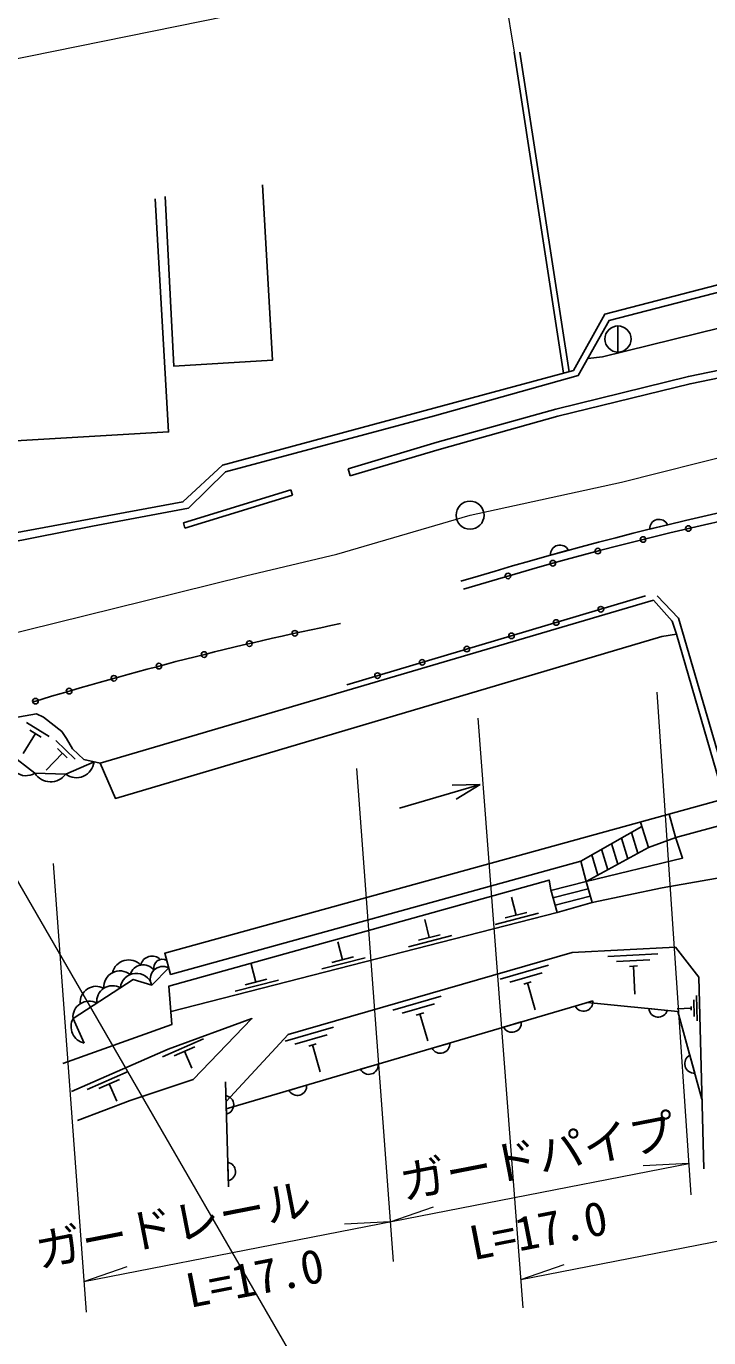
# Model space of a CAD drawing. Units: millimetres, scale not verified. Extents: x 40000 to 680000, y 20000 to 380000.
# Drawn here: x 145868 to 182470, y 250363 to 320747 of the extents above; entities that cross this region are included whole.
import ezdxf
from ezdxf.enums import TextEntityAlignment as Align

# ---------------------------------------------------------------- set-up
doc = ezdxf.new("R2010")
doc.units = ezdxf.units.MM
doc.header["$LTSCALE"] = 1000
doc.linetypes.add('CHAIN', pattern=[18.5, 12, -1.5, 3.5, -1.5])
for name, color, linetype, lineweight in [('M-BGD', 7, 'Continuous', 25), ('M-BMK', 2, 'CHAIN', 13), ('M-BMK-SRVR', 3, 'Continuous', 25), ('M-STR-HTXT', 7, 'Continuous', 13)]:
    doc.layers.add(name, color=color, linetype=linetype, lineweight=lineweight)
doc.styles.add('ＭＳ ゴシック', font='')
doc.styles.get('ＭＳ ゴシック').set_extended_font_data('MS Gothic')

msp = doc.modelspace()

# ---------------------------------------------------------------- linework, layer by layer
at = {"layer": 'M-BGD'}
for p, q in [((172034, 319347), (174688, 302124)), ((172344, 319359), (174988, 302205)), ((177602, 304660), (177602, 303260)), ((163239, 296612), (163125, 296995)), ((154293, 294104), (160052, 295865)), ((160052, 295865), (160140, 295578)), ((154381, 293818), (160140, 295578)), ((154381, 293818), (154293, 294104)), ((179303, 293755), (180265, 293990)), ((173983, 292361), (174938, 292623)), ((163061, 285409), (179083, 290170)), ((147105, 282629), (145875, 283378)), ((146667, 282602), (146052, 282977)), ((146360, 282790), (145709, 281722)), ((148497, 281409), (147460, 282409)), ((147805, 281729), (146937, 280829)), ((148064, 281479), (147546, 281979)), ((165891, 278781), (170209, 280050)), ((170209, 280050), (168709, 280014)), ((170209, 280050), (168928, 279269)), ((178331, 277485), (178673, 276364)), ((177261, 276881), (177598, 275775)), ((177796, 277183), (178135, 276069)), ((176191, 276276), (176523, 275187)), ((176726, 276578), (177060, 275481)), ((174008, 274363), (175899, 274846)), ((175899, 274846), (176211, 273728)), ((172133, 273040), (171883, 274009)), ((174114, 273980), (176006, 274463)), ((174228, 273572), (176119, 274055)), ((153638, 267868), (174333, 273193)), ((171020, 272547), (173345, 273146)), ((171552, 272891), (172714, 273190)), ((167484, 271844), (167235, 272812)), ((166372, 271351), (168696, 271949)), ((166903, 271694), (168065, 271994)), ((162835, 270648), (162586, 271616)), ((158187, 269452), (157938, 270420)), ((161723, 270155), (164047, 270753)), ((162254, 270498), (163417, 270797)), ((173877, 270354), (171283, 269605)), ((179748, 270974), (177052, 270832)), ((179314, 270651), (177517, 270556)), ((178641, 270315), (178222, 270293)), ((178431, 270304), (178510, 268806)), ((157606, 269302), (158768, 269601)), ((173528, 269941), (171799, 269442)), ((157075, 268959), (159399, 269557)), ((172948, 269461), (172545, 269345)), ((172747, 269403), (173163, 267962)), ((168113, 268690), (165519, 267941)), ((167763, 268277), (166034, 267777)), ((176254, 268439), (175304, 268159)), ((181688, 267598), (181665, 268498)), ((181844, 267377), (181809, 268726)), ((167184, 267797), (166780, 267681)), ((166982, 267739), (167398, 266298)), ((180246, 267927), (179260, 268025)), ((181527, 268044), (180777, 268024)), ((181529, 267939), (181524, 268149)), ((162348, 267025), (159754, 266277)), ((172417, 267309), (171467, 267030)), ((155373, 266405), (153176, 265439)), ((161999, 266612), (160269, 266113)), ((161419, 266133), (161016, 266016)), ((161217, 266075), (161633, 264633)), ((168580, 266180), (167629, 265900)), ((154904, 265980), (153806, 265498)), ((154355, 265739), (154757, 264823)), ((181722, 264568), (181461, 265523)), ((151334, 264649), (149137, 263683)), ((164743, 265050), (163792, 264770)), ((150865, 264224), (149767, 263742)), ((150316, 263983), (150718, 263068)), ((156554, 264102), (156706, 258467)), ((156601, 262370), (156574, 263360)), ((160906, 263920), (159955, 263641)), ((156697, 258790), (156671, 259781))]:
    msp.add_line(p, q, dxfattribs=at)
for points in [[(85498, 293238), (87191, 291550), (87914, 290927), (89160, 290436), (92619, 289640), (96114, 289078), (100292, 288697), (104610, 288597), (109783, 288616), (112492, 288636), (112522, 289825), (116539, 290171), (120928, 290638), (126068, 291207), (131271, 291825), (131750, 291050), (154273, 295219), (156386, 297186), (175208, 302265), (176895, 305294), (188947, 308429), (213745, 310910), (216916, 311710), (220774, 312082)], [(153324, 311617), (153790, 302503), (159071, 302823), (158536, 312237)], [(141708, 292392), (149425, 293917), (154564, 294890), (156561, 296842), (167761, 299841), (175471, 302001), (177122, 304947), (188880, 307999), (190178, 308133), (213855, 310534), (216190, 311095), (217567, 311232), (220120, 311563), (220844, 311660)], [(143080, 309304), (143761, 298409), (153497, 298977), (152788, 311488)], [(175984, 302917), (176769, 303004), (188154, 305822), (201232, 307426), (207252, 308113), (216693, 309039)], [(214628, 306170), (207461, 305761), (199359, 305044), (193542, 304280), (189444, 303609), (181381, 301950), (174268, 300204), (167902, 298422), (163125, 296995)], [(214650, 305770), (207490, 305362), (199403, 304646), (193600, 303884), (189517, 303215), (181469, 301559), (174369, 299817), (168013, 298038), (163239, 296612)], [(179706, 290186), (180853, 288988), (184255, 277300), (183896, 275192), (183539, 275141)], [(180743, 288130), (183877, 277332), (183539, 275141), (179976, 274502), (176211, 273728), (174333, 273193)], [(149835, 281196), (148950, 281399), (148356, 281969), (148030, 282517), (147773, 282901), (146794, 283670), (146421, 283845), (145512, 283682), (137313, 282097), (128345, 280885)], [(144979, 281693), (146327, 280655), (147983, 280606), (149502, 281272)], [(183312, 279280), (153293, 271002), (153608, 269859), (175610, 275947), (178889, 277801)], [(175610, 275947), (175899, 274846), (179245, 276677), (178817, 278041)], [(175899, 274846), (181070, 276108), (180692, 277232), (180352, 278464)], [(179245, 276677), (180698, 277215), (183679, 278014)], [(174333, 273193), (173999, 274396), (173917, 274928), (153506, 269231), (153684, 267178), (147833, 265090)], [(182203, 259429), (181933, 269719), (180684, 271323), (175148, 271033), (159906, 266633), (156583, 263039)], [(148978, 266178), (148378, 267491), (151606, 269592), (152600, 269292), (153510, 270213)], [(156593, 262651), (175960, 268352), (180819, 267871), (182105, 263169)], [(148612, 262017), (151449, 263088), (154816, 264214), (157973, 267495), (153480, 265855), (148292, 263575)]]:
    msp.add_lwpolyline(points, dxfattribs=at)
msp.add_lwpolyline([(179508, 289947), (149835, 281196), (150652, 279308), (179957, 288005), (180743, 288130), (180510, 288817)], close=True, dxfattribs=at)
for centre, radius in [((177602, 303960), 700), ((181375, 293791), 150), ((178945, 293202), 150), ((176523, 292581), 150), ((171705, 291245), 150), ((174110, 291929), 150), ((176686, 289458), 150), ((174290, 288746), 150), ((160273, 288168), 150), ((171893, 288033), 150), ((155405, 287028), 150), ((157835, 287615), 150), ((169497, 287321), 150), ((152983, 286408), 150), ((167100, 286609), 150), ((150570, 285753), 150), ((164704, 285897), 150), ((148167, 285065), 150), ((146362, 284525), 150)]:
    msp.add_circle(centre, radius, dxfattribs=at)
for centre, radius, start, end in [((225273, 107487), 191856, 97.83276, 107.00026), ((225273, 107487), 191406, 97.83276, 107.00026), ((179807, 293778), 505, 24.88613, 182.54432), ((174486, 292398), 505, 26.52865, 184.18684), ((198681, 113142), 179191, 101.57767, 107.02786), ((145859, 281441), 915, 163.96492, 300.79354), ((148551, 281376), 957, 233.60603, 353.75037), ((147172, 281202), 1007, 212.94539, 323.68699), ((151362, 269742), 898, 44.12159, 166.2855), ((152136, 269654), 724, 36.59261, 163.96337), ((152616, 270217), 628, 45.25051, 166.14966), ((153201, 269609), 679, 62.85034, 207.86632), ((153173, 270206), 471, 59.202, 194.76138), ((150890, 269194), 860, 50.21571, 185.22088), ((151773, 269064), 858, 15.38929, 174.56751), ((149616, 268368), 856, 60.77318, 185.34077), ((150501, 268398), 856, 60.77318, 185.34077), ((149230, 267571), 856, 60.77318, 185.34077), ((175751, 268393), 505, 207.57474, 5.23293), ((149173, 267061), 904, 151.57798, 257.57898), ((179762, 268074), 505, 185.50828, 343.16648), ((171914, 267263), 505, 207.57474, 5.23293), ((168077, 266134), 505, 207.57474, 5.23293), ((181686, 265071), 505, 116.47153, 274.12972), ((164240, 265004), 505, 207.57474, 5.23293), ((156490, 262862), 505, 282.71466, 80.37285), ((160403, 263874), 505, 207.57474, 5.23293), ((156586, 259283), 505, 282.71466, 80.37285)]:
    msp.add_arc(centre, radius, start, end, dxfattribs=at)
at = {"layer": 'M-BMK'}
msp.add_lwpolyline([(143321, 287723), (152209, 289918), (157634, 291261), (162518, 292423), (169671, 294506), (177799, 296271), (185530, 298243), (191000, 299323), (197170, 300196), (202293, 300778), (207649, 301069), (212119, 301159), (216964, 301069), (220907, 300825), (225485, 300387), (229493, 299873), (233673, 299116), (267348, 291172), (318869, 279090), (322381, 278195), (325202, 277560), (329035, 276765), (333466, 276096)], dxfattribs=at)
at = {"layer": 'M-BMK-SRVR'}
msp.add_circle((169671, 294506), 750, dxfattribs=at)
msp.add_circle((169671, 294506), 750, dxfattribs=at)
at = {"layer": 'M-STR-HTXT'}
for p, q in [((171150, 324787), (172034, 319347)), ((179678, 285018), (181514, 258034)), ((170086, 283611), (172502, 251977)), ((140877, 282682), (160327, 249021)), ((163582, 280904), (165548, 254464)), ((147316, 275807), (149086, 251733)), ((148965, 253382), (181400, 259713)), ((172386, 253496), (201889, 259227)), ((181400, 259713), (178948, 259582)), ((165390, 256588), (167710, 257389)), ((165390, 256588), (162938, 256458)), ((148965, 253382), (151286, 254183)), ((172386, 253496), (174708, 254295))]:
    msp.add_line(p, q, dxfattribs=at)
msp.add_lwpolyline([(93462, 313634), (96734, 313180), (100763, 312884), (105869, 312821), (110119, 312938), (114503, 313277), (120765, 314016), (171234, 324268)], dxfattribs=at)

# ---------------------------------------------------------------- texts
at = {"layer": 'M-STR-HTXT', "style": 'ＭＳ ゴシック'}
for s, p in [('ガードパイプ', (173562, 258667)), ('ガードレール', (154026, 255002)), ('L=17.0', (173611, 254696)), ('L=17.0', (158409, 252138))]:
    msp.add_text(s, height=1833, rotation=11.044, dxfattribs=at).set_placement(p, align=Align.BOTTOM_CENTER)

doc.saveas('drawing.dxf')
